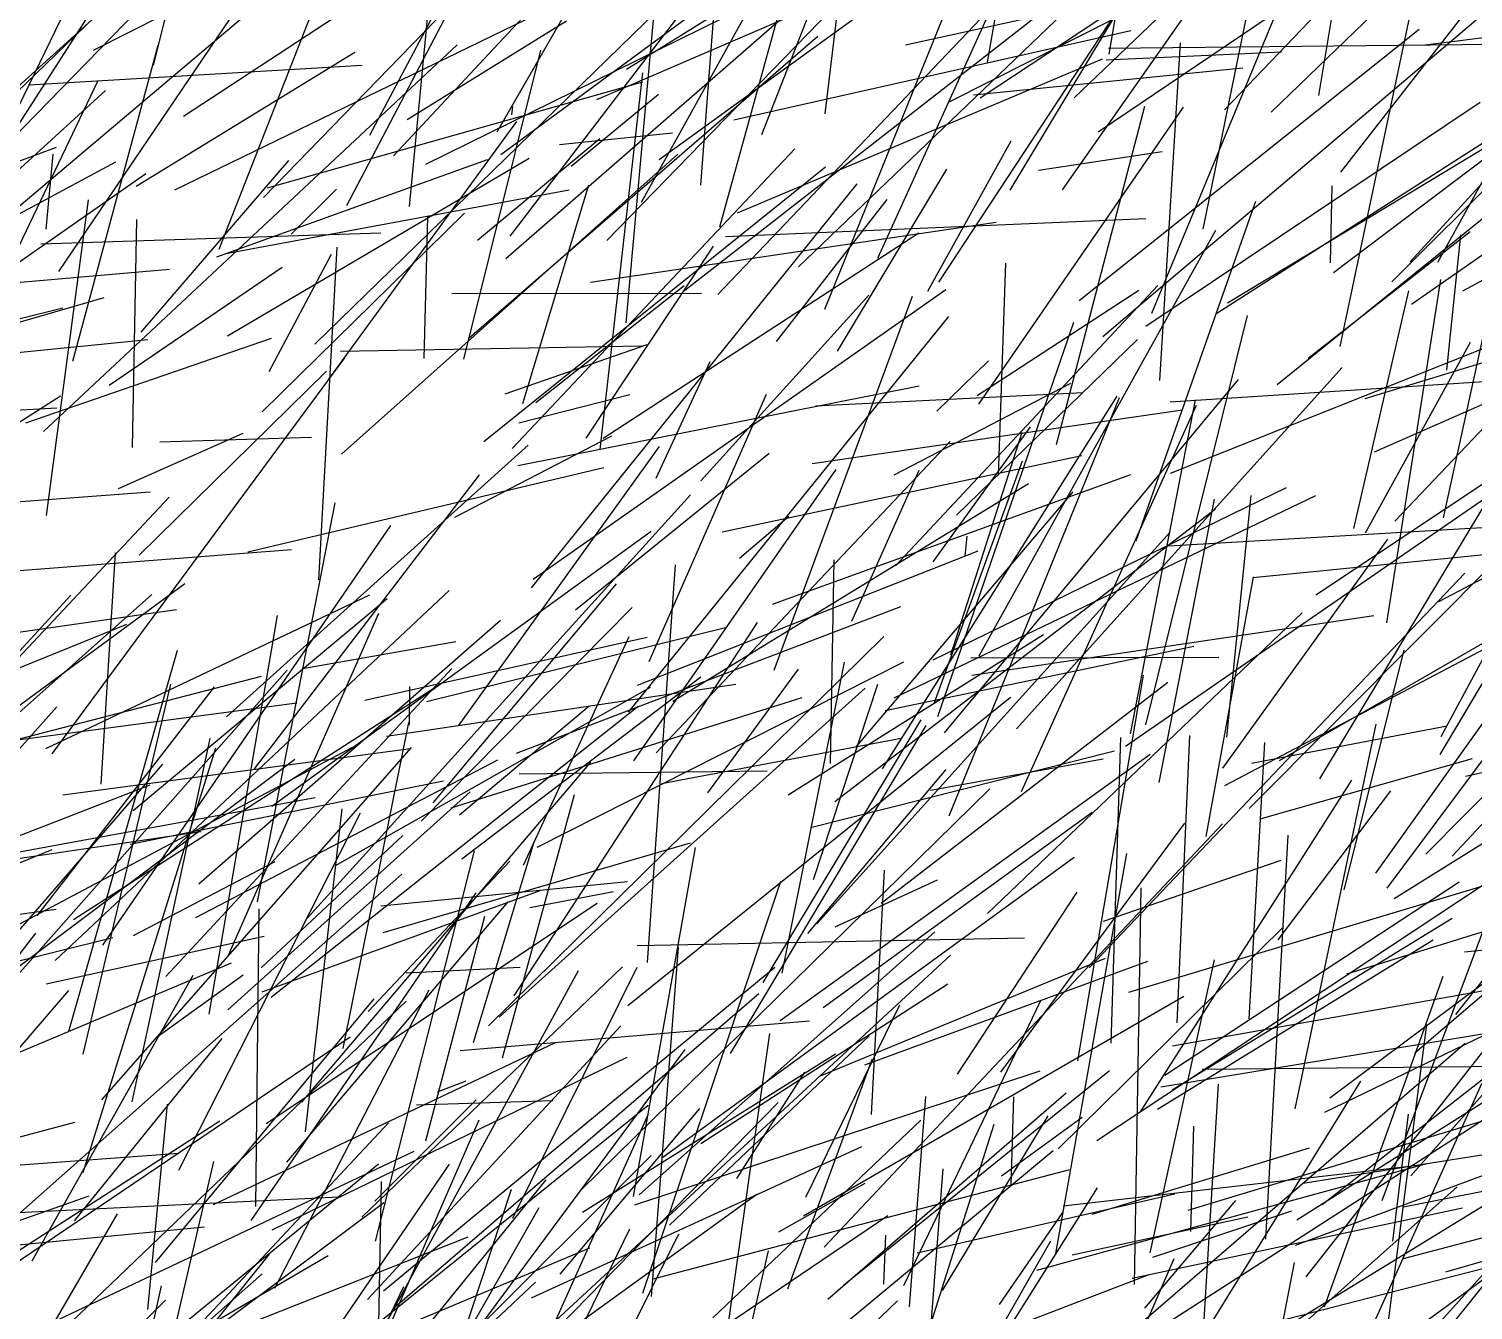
# Model space of a CAD drawing. Header units: metres. Extents: x 0 to 1019, y 0 to 619.
# Drawn here: x 873.8 to 940.7, y 239 to 298.4 of the extents above; entities that cross this region are included whole.
import ezdxf

# ---------------------------------------------------------------- set-up
doc = ezdxf.new("R2010")
doc.units = ezdxf.units.M

msp = doc.modelspace()

# ---------------------------------------------------------------- linework, layer by layer
at = {"color": 34}
for p, q in [((918.173, 296.835), (921.245, 314.152)), ((916.191, 265.765), (929.806, 282.141)), ((925.836, 241.459), (932.275, 243.608)), ((885.417, 228.252), (891.135, 240.1))]:
    msp.add_line(p, q, dxfattribs=at)
at = {"color": 234}
for p, q in [((895.452, 293.61), (905.839, 311.67)), ((902.428, 255.113), (903.721, 273.54))]:
    msp.add_line(p, q, dxfattribs=at)
at = {"color": 139}
for p, q in [((910.662, 294.447), (912.721, 311.725)), ((885.377, 234.271), (893.253, 245.771))]:
    msp.add_line(p, q, dxfattribs=at)
at = {"color": 178}
for p, q in [((872.212, 292.593), (880.642, 309.948)), ((933.043, 283.118), (940.543, 288.988)), ((891.938, 261.662), (901.715, 271.562))]:
    msp.add_line(p, q, dxfattribs=at)
at = {"color": 204}
for p, q in [((889.562, 293.463), (898.506, 310.386)), ((882.92, 266.501), (896.899, 279.086)), ((878.543, 248.652), (882.162, 265.493))]:
    msp.add_line(p, q, dxfattribs=at)
at = {"color": 71}
for p, q in [((904.896, 291.144), (906.334, 310.205)), ((938.463, 297.639), (942.654, 298.175)), ((909.971, 261.378), (924.063, 264.922))]:
    msp.add_line(p, q, dxfattribs=at)
at = {"color": 232}
for p, q in [((919.227, 290.909), (930.91, 310.325)), ((909.428, 287.358), (929.083, 306.216)), ((872.282, 243.482), (888.124, 244.253)), ((889.189, 232.718), (897.23, 240.304))]:
    msp.add_line(p, q, dxfattribs=at)
at = {"color": 206}
for p, q in [((933.539, 295.292), (936.028, 310.381)), ((872.168, 241.059), (882.602, 247.782))]:
    msp.add_line(p, q, dxfattribs=at)
at = {"color": 107}
for p, q in [((879.533, 296.705), (882.783, 309.733)), ((868.16, 285.814), (886.035, 300.935)), ((931.606, 281.901), (951.046, 297.634)), ((893.661, 266.087), (902.981, 279.035)), ((906.691, 273.86), (908.974, 275.803))]:
    msp.add_line(p, q, dxfattribs=at)
at = {"color": 190}
for p, q in [((888.489, 290.19), (898.765, 309.832)), ((875.799, 282.99), (879.746, 297.628)), ((893.738, 251.034), (909.924, 252.408)), ((937.459, 243.791), (952.381, 246.761))]:
    msp.add_line(p, q, dxfattribs=at)
at = {"color": 8}
msp.add_line((872.926, 295.396), (887.062, 308.267), dxfattribs=at)
at = {"color": 128}
for p, q in [((901.454, 296.513), (920.26, 308.313)), ((922.202, 295.194), (932.288, 304.849)), ((888.494, 230.655), (907.49, 244.373))]:
    msp.add_line(p, q, dxfattribs=at)
at = {"color": 42}
for p, q in [((934.56, 291.739), (947.447, 308.272)), ((878.598, 256.36), (885.174, 259.792)), ((878.076, 227.678), (882.321, 245.895))]:
    msp.add_line(p, q, dxfattribs=at)
at = {"color": 176}
for p, q in [((917.847, 295.19), (936.783, 307.707)), ((933.388, 272.147), (951.875, 284.472)), ((934.712, 258.479), (937.492, 269.587))]:
    msp.add_line(p, q, dxfattribs=at)
at = {"color": 113}
for p, q in [((928.166, 289.1), (931.971, 307.648)), ((936.463, 244.085), (943.92, 264.018)), ((931.212, 237.749), (948.838, 248.561))]:
    msp.add_line(p, q, dxfattribs=at)
at = {"color": 97}
msp.add_line((891.39, 290.146), (893.032, 307.115), dxfattribs=at)
at = {"color": 4}
for p, q in [((900.532, 288.568), (917.353, 305.879)), ((873.77, 295.788), (889.202, 296.695))]:
    msp.add_line(p, q, dxfattribs=at)
at = {"color": 240}
for p, q in [((929.162, 294.636), (939.359, 305.272)), ((908.399, 283.9), (913.526, 290.469))]:
    msp.add_line(p, q, dxfattribs=at)
at = {"color": 226}
for p, q in [((896.066, 288.781), (908.132, 304.555)), ((874.315, 288.421), (890.064, 288.93)), ((881.426, 238.077), (890.415, 247.687))]:
    msp.add_line(p, q, dxfattribs=at)
at = {"color": 23}
msp.add_line((872.734, 294.995), (882.353, 304.349), dxfattribs=at)
at = {"color": 189}
msp.add_line((882.57, 288.17), (888.851, 304.168), dxfattribs=at)
at = {"color": 141}
for p, q in [((895.864, 287.736), (914.577, 304.062)), ((893.718, 261.962), (899.719, 267.011)), ((933.79, 239.164), (939.303, 254.488))]:
    msp.add_line(p, q, dxfattribs=at)
at = {"color": 165}
for p, q in [((905.676, 286.08), (922.77, 304.014)), ((923.914, 251.374), (924.352, 265.55))]:
    msp.add_line(p, q, dxfattribs=at)
at = {"color": 246}
for p, q in [((923.314, 293.611), (939.289, 304.442)), ((906.042, 288.768), (925.524, 289.596)), ((899.582, 279.409), (905.478, 288.316)), ((861.49, 244.868), (880.707, 246.282))]:
    msp.add_line(p, q, dxfattribs=at)
at = {"color": 194}
for p, q in [((880.927, 294.334), (894.48, 303.263)), ((882.876, 287.975), (898.797, 290.922)), ((878.552, 278.981), (878.758, 289.551)), ((893.825, 259.923), (904.898, 268.359)), ((893.039, 236.086), (897.399, 243.755))]:
    msp.add_line(p, q, dxfattribs=at)
at = {"color": 245}
for p, q in [((900.081, 295.106), (919.792, 303.611)), ((916.097, 239.911), (920.989, 248.004))]:
    msp.add_line(p, q, dxfattribs=at)
at = {"color": 80}
for p, q in [((901.44, 284.756), (903.151, 303.798)), ((924.568, 265.143), (943.211, 277.999))]:
    msp.add_line(p, q, dxfattribs=at)
at = {"color": 145}
msp.add_line((915.922, 286.644), (927.09, 303.621), dxfattribs=at)
at = {"color": 130}
for p, q in [((921.658, 290.93), (930.317, 303.275)), ((935.149, 275.23), (937.707, 286.247)), ((877.184, 255.912), (890.526, 275.361)), ((913.257, 257.864), (926.543, 268.109)), ((903.138, 246.087), (922.202, 260))]:
    msp.add_line(p, q, dxfattribs=at)
at = {"color": 115}
for p, q in [((887, 283.768), (906.395, 302.66)), ((887.185, 272.85), (888.046, 288.269)), ((901.509, 253.125), (919.24, 267.405)), ((906.57, 245.098), (909.713, 250.039)), ((882.594, 234.68), (899.754, 241.895))]:
    msp.add_line(p, q, dxfattribs=at)
at = {"color": 136}
for p, q in [((902.149, 290.352), (909.267, 303.174)), ((925.475, 239.103), (929.692, 244.092))]:
    msp.add_line(p, q, dxfattribs=at)
at = {"color": 252}
msp.add_line((907.721, 293.486), (911.299, 302.648), dxfattribs=at)
at = {"color": 13}
for p, q in [((923.825, 297.212), (924.817, 303.156)), ((917.79, 269.327), (928.767, 289.05)), ((893.35, 286.113), (904.924, 286.131)), ((875.826, 257.109), (892.782, 267.996))]:
    msp.add_line(p, q, dxfattribs=at)
at = {"color": 30}
for p, q in [((934.521, 283.669), (938.496, 302.526)), ((861.482, 282.026), (875.336, 285.448)), ((859.418, 237.503), (874.084, 256.474)), ((874.562, 254.126), (884.66, 256.331)), ((872.95, 250.804), (883.148, 255.093))]:
    msp.add_line(p, q, dxfattribs=at)
at = {"color": 98}
for p, q in [((939.055, 287.567), (947.607, 303.082)), ((914.382, 297.643), (925.707, 300.133))]:
    msp.add_line(p, q, dxfattribs=at)
at = {"color": 220}
msp.add_line((875.143, 287.137), (885.498, 302.437), dxfattribs=at)
at = {"color": 237}
for p, q in [((890.65, 292.491), (899.685, 302.168)), ((924.99, 240.198), (925.293, 258.57)), ((932.384, 230.224), (941.108, 249.539)), ((919.282, 244.804), (919.397, 248.891))]:
    msp.add_line(p, q, dxfattribs=at)
at = {"color": 70}
for p, q in [((892.153, 292.111), (912.032, 301.909)), ((896.407, 278.142), (915.02, 281.845))]:
    msp.add_line(p, q, dxfattribs=at)
at = {"color": 62}
for p, q in [((902.969, 292.325), (916.665, 302.253)), ((926.589, 274.427), (945.515, 275.54)), ((891.437, 237.299), (897.72, 245.042))]:
    msp.add_line(p, q, dxfattribs=at)
at = {"color": 17}
for p, q in [((905.783, 289.21), (909.426, 302.477)), ((878.954, 284.322), (885.807, 292.278)), ((938.493, 260.136), (954.965, 276.791))]:
    msp.add_line(p, q, dxfattribs=at)
at = {"color": 184}
msp.add_line((884.628, 290.561), (895.446, 301.712), dxfattribs=at)
at = {"color": 148}
for p, q in [((913.09, 287.757), (919.332, 301.498)), ((931.072, 242.299), (932.109, 261.013)), ((884.28, 243.814), (884.432, 257.601))]:
    msp.add_line(p, q, dxfattribs=at)
at = {"color": 143}
msp.add_line((876.745, 297.393), (883.849, 300.993), dxfattribs=at)
at = {"color": 199}
for p, q in [((895.62, 292.565), (906.912, 300.865)), ((939.711, 260.036), (953.34, 274.666)), ((889.604, 224.907), (896.119, 244.615)), ((928.536, 221.318), (932.404, 241.209))]:
    msp.add_line(p, q, dxfattribs=at)
at = {"color": 242}
for p, q in [((916.41, 295.005), (927.567, 300.634)), ((892.185, 267.214), (906.045, 270.639)), ((887.972, 259.611), (902.567, 267.882)), ((926.207, 249.349), (944.138, 252.308))]:
    msp.add_line(p, q, dxfattribs=at)
at = {"color": 7}
for p, q in [((923.529, 284.13), (943.35, 300.95)), ((906.6, 289.855), (923.509, 296.99)), ((911.893, 270.94), (915.009, 277.927)), ((921.453, 246.473), (931.872, 256.745)), ((932.79, 244.885), (952.408, 247.991))]:
    msp.add_line(p, q, dxfattribs=at)
at = {"color": 210}
for p, q in [((863.063, 283.089), (879.893, 300.379)), ((861.613, 280.074), (875.052, 280.821)), ((937.793, 245.23), (954.139, 263.725)), ((902.612, 239.635), (903.858, 255.827)), ((915.027, 231.433), (916.119, 245.558))]:
    msp.add_line(p, q, dxfattribs=at)
at = {"color": 205}
for p, q in [((866.373, 283.236), (877.135, 299.971)), ((873.371, 243.529), (891.041, 259.214)), ((885.154, 240.022), (892.299, 253.848)), ((912.701, 229.4), (918.487, 247.628)), ((889.748, 226.222), (890.104, 244.968))]:
    msp.add_line(p, q, dxfattribs=at)
at = {"color": 28}
msp.add_line((880.512, 290.928), (898.901, 299.854), dxfattribs=at)
at = {"color": 215}
for p, q in [((910.635, 285.388), (916.353, 299.491)), ((908.289, 268.666), (914.702, 285.991)), ((889.817, 242.196), (894.411, 260.287)), ((889.189, 243.319), (901.264, 254.92))]:
    msp.add_line(p, q, dxfattribs=at)
at = {"color": 213}
for p, q in [((925.796, 285.202), (931.618, 299.261)), ((937.062, 275.574), (946.856, 285.905)), ((874.141, 257.285), (882.365, 267.891)), ((875.325, 262.886), (891.448, 265.032))]:
    msp.add_line(p, q, dxfattribs=at)
at = {"color": 195}
for p, q in [((931.326, 294.527), (936.499, 299.519)), ((917.533, 295.322), (930.017, 296.584)), ((917.146, 273.939), (917.241, 274.877)), ((858.111, 248.028), (875.056, 266.962))]:
    msp.add_line(p, q, dxfattribs=at)
at = {"color": 106}
for p, q in [((891.285, 294.178), (898.677, 298.75)), ((911.226, 283.444), (916.288, 291.887))]:
    msp.add_line(p, q, dxfattribs=at)
at = {"color": 40}
for p, q in [((904.078, 286.211), (920.6, 299.091)), ((915.727, 267.161), (919.796, 278.366)), ((878.446, 260.603), (892.971, 263.533)), ((897.532, 237.926), (916.467, 255.454))]:
    msp.add_line(p, q, dxfattribs=at)
at = {"color": 186}
for p, q in [((894.166, 284.068), (910.314, 298.042)), ((905.213, 262.98), (909.427, 268.706)), ((908.574, 252.424), (925.712, 264.774))]:
    msp.add_line(p, q, dxfattribs=at)
at = {"color": 95}
for p, q in [((906.419, 294.169), (924.822, 298.313)), ((939.102, 271.849), (949.553, 277.372))]:
    msp.add_line(p, q, dxfattribs=at)
at = {"color": 121}
for p, q in [((922.42, 285.789), (938.177, 298.371)), ((879.271, 239.03), (880.18, 248.545))]:
    msp.add_line(p, q, dxfattribs=at)
at = {"color": 156}
msp.add_line((874.437, 279.726), (893.6, 297.638), dxfattribs=at)
at = {"color": 253}
for p, q in [((878.72, 291.099), (888.867, 297.31)), ((909.761, 244.236), (914.11, 253.16))]:
    msp.add_line(p, q, dxfattribs=at)
at = {"color": 41}
for p, q in [((893.906, 283.076), (897.474, 297.393)), ((896.46, 280.124), (901.602, 281.44)), ((904.665, 227.204), (908.029, 241.756))]:
    msp.add_line(p, q, dxfattribs=at)
at = {"color": 32}
for p, q in [((923.677, 296.943), (931.803, 297.322)), ((884.21, 264.097), (894.644, 277.721)), ((913.378, 240.209), (913.461, 242.475)), ((910.121, 223.005), (921.116, 242.224))]:
    msp.add_line(p, q, dxfattribs=at)
at = {"color": 10}
for p, q in [((923.792, 297.493), (941.675, 297.671)), ((933.432, 230.521), (944.728, 244.605))]:
    msp.add_line(p, q, dxfattribs=at)
at = {"color": 122}
for p, q in [((926.163, 282.083), (927.12, 297.73)), ((916.737, 275.85), (925.133, 283.994)), ((930.304, 262.256), (942.407, 274.411))]:
    msp.add_line(p, q, dxfattribs=at)
at = {"color": 207}
for p, q in [((937.833, 285.62), (953.89, 296.87)), ((921.383, 279.121), (925.469, 294.797)), ((884.887, 282.507), (887.776, 287.948))]:
    msp.add_line(p, q, dxfattribs=at)
at = {"color": 74}
for p, q in [((867.562, 276.387), (876.947, 295.955)), ((886.529, 268.758), (893.547, 269.998)), ((876.092, 234.424), (889.955, 245.79))]:
    msp.add_line(p, q, dxfattribs=at)
at = {"color": 84}
for p, q in [((884.821, 291.023), (902.21, 295.93)), ((929.17, 263.313), (942.692, 270.432)), ((884.572, 253.755), (897.456, 258.452))]:
    msp.add_line(p, q, dxfattribs=at)
at = {"color": 49}
for p, q in [((900.228, 278.895), (902.201, 296.346)), ((939.164, 264.753), (948.806, 281.069)), ((910.264, 256.91), (926.634, 275.042)), ((937.024, 258.088), (953.986, 268.643)), ((882.311, 243.902), (898.161, 251.403)), ((898.369, 240.669), (904.856, 248.351))]:
    msp.add_line(p, q, dxfattribs=at)
at = {"color": 222}
for p, q in [((934.209, 287.09), (945.841, 295.871)), ((927.486, 243.643), (943.624, 248.535))]:
    msp.add_line(p, q, dxfattribs=at)
at = {"color": 87}
msp.add_line((936.92, 286.66), (946.688, 296.419), dxfattribs=at)
at = {"color": 118}
for p, q in [((857.755, 277.718), (877.31, 295.528)), ((934.081, 287.547), (934.155, 291.103))]:
    msp.add_line(p, q, dxfattribs=at)
at = {"color": 58}
for p, q in [((898.888, 292.014), (902.937, 295.364)), ((913.318, 264.092), (924.192, 281.368))]:
    msp.add_line(p, q, dxfattribs=at)
at = {"color": 219}
for p, q in [((937.762, 287.586), (944.743, 295.218)), ((912.798, 248.068), (913.399, 259.395)), ((891.831, 234.456), (904.17, 251.079))]:
    msp.add_line(p, q, dxfattribs=at)
at = {"color": 76}
for p, q in [((940.202, 286.241), (957.554, 295.677)), ((917.406, 269.24), (928.898, 269.259)), ((903.066, 263.406), (914.176, 265.511))]:
    msp.add_line(p, q, dxfattribs=at)
at = {"color": 166}
for p, q in [((896.143, 294.399), (896.183, 294.784)), ((897.243, 281.06), (904.115, 286.497))]:
    msp.add_line(p, q, dxfattribs=at)
at = {"color": 217}
for p, q in [((917.777, 280.986), (927.256, 294.757)), ((882.962, 284.152), (896.944, 292.393)), ((908.666, 254.629), (911.559, 269.04)), ((858.879, 253.844), (874.835, 260.357))]:
    msp.add_line(p, q, dxfattribs=at)
at = {"color": 131}
for p, q in [((925.518, 284.603), (941.009, 294.984)), ((926.661, 277.798), (944.944, 285.086))]:
    msp.add_line(p, q, dxfattribs=at)
at = {"color": 129}
for p, q in [((939.308, 275.729), (943.526, 295.013)), ((873.907, 241.284), (881.376, 254.522))]:
    msp.add_line(p, q, dxfattribs=at)
at = {"color": 238}
msp.add_line((887.655, 282.153), (896.37, 294.084), dxfattribs=at)
at = {"color": 120}
for p, q in [((928.802, 285.21), (942.317, 293.866)), ((897.307, 260.461), (914.299, 269.048))]:
    msp.add_line(p, q, dxfattribs=at)
at = {"color": 27}
for p, q in [((894.552, 288.588), (900.216, 293.304)), ((922.37, 250.554), (925.404, 268.427)), ((914.921, 241.658), (926.862, 244.402))]:
    msp.add_line(p, q, dxfattribs=at)
at = {"color": 249}
for p, q in [((898.343, 293.017), (903.586, 293.57)), ((924.734, 253.747), (940.991, 258.625)), ((936.039, 232.931), (938.536, 252.24))]:
    msp.add_line(p, q, dxfattribs=at)
at = {"color": 81}
for p, q in [((915.414, 286.231), (919.28, 293.189)), ((876.267, 250.864), (880.341, 268.021))]:
    msp.add_line(p, q, dxfattribs=at)
at = {"color": 112}
for p, q in [((929.297, 285.691), (942.408, 293.597)), ((883.012, 255.452), (889.971, 271.299)), ((903.44, 242.944), (912.697, 251.718)), ((905.45, 238.651), (915.093, 247.803))]:
    msp.add_line(p, q, dxfattribs=at)
at = {"color": 54}
msp.add_line((862.924, 288.39), (875.037, 292.901), dxfattribs=at)
at = {"color": 83}
for p, q in [((874.556, 289.101), (874.876, 292.583)), ((865.668, 275.34), (875.223, 281.372)), ((910.905, 264.335), (911.08, 273.772)), ((937.977, 250.927), (955.467, 265.9)), ((902.038, 244.342), (915.741, 256.544))]:
    msp.add_line(p, q, dxfattribs=at)
at = {"color": 151}
for p, q in [((888.246, 278.676), (903.83, 292.575)), ((885.908, 288.876), (888.019, 290.948)), ((862.146, 268.837), (880.6, 271.477)), ((910.359, 249.838), (923.644, 255.311)), ((926.759, 251.252), (944.35, 254.378)), ((909.653, 243.376), (927.282, 253.558))]:
    msp.add_line(p, q, dxfattribs=at)
at = {"color": 150}
for p, q in [((896.155, 278.936), (909.248, 292.817)), ((900.708, 236.192), (903.873, 242.541))]:
    msp.add_line(p, q, dxfattribs=at)
at = {"color": 198}
for p, q in [((920.55, 291.836), (926.272, 292.7)), ((901.791, 264.456), (911.167, 277.959)), ((891.244, 254.64), (896.515, 254.901)), ((904.894, 246.733), (916.343, 254.121))]:
    msp.add_line(p, q, dxfattribs=at)
at = {"color": 99}
for p, q in [((858.57, 281.933), (877.787, 292.217)), ((896.965, 257.657), (900.842, 258.404))]:
    msp.add_line(p, q, dxfattribs=at)
at = {"color": 11}
for p, q in [((882.465, 287.823), (895.012, 292.325)), ((899.789, 286.639), (918.584, 289.426)), ((895.556, 252.585), (912.506, 267.834))]:
    msp.add_line(p, q, dxfattribs=at)
at = {"color": 144}
for p, q in [((894.84, 279.254), (910.666, 291.982)), ((915.667, 273.679), (920.167, 279.937)), ((882.107, 252.724), (885.283, 271.204))]:
    msp.add_line(p, q, dxfattribs=at)
at = {"color": 94}
for p, q in [((860.016, 278.311), (879.183, 291.678)), ((899.09, 271.457), (908.063, 278.717))]:
    msp.add_line(p, q, dxfattribs=at)
at = {"color": 154}
for p, q in [((896.65, 281.021), (899.706, 291.156)), ((923.251, 246.87), (942.855, 259.853))]:
    msp.add_line(p, q, dxfattribs=at)
at = {"color": 79}
for p, q in [((897.051, 272.476), (912.145, 291.199)), ((901.767, 244.268), (904.647, 260.45))]:
    msp.add_line(p, q, dxfattribs=at)
at = {"color": 102}
for p, q in [((874.575, 275.835), (876.517, 290.464)), ((886.567, 257.065), (904.42, 276.782)), ((862.664, 257.242), (879.448, 272.176)), ((939.876, 252.708), (954.469, 271.181))]:
    msp.add_line(p, q, dxfattribs=at)
at = {"color": 57}
for p, q in [((884.561, 280.635), (893.938, 289.834)), ((934.048, 248.842), (953.677, 263.542)), ((884.523, 254.871), (891.09, 260.995)), ((923.443, 236.824), (940.319, 251.384)), ((878.406, 235.181), (890.2, 243.986)), ((931.919, 230.434), (943.273, 243.035))]:
    msp.add_line(p, q, dxfattribs=at)
at = {"color": 212}
for p, q in [((925.067, 274.662), (930.611, 290.402)), ((924.661, 237.237), (942.75, 248.862)), ((881.064, 237.579), (884.571, 240.682))]:
    msp.add_line(p, q, dxfattribs=at)
at = {"color": 93}
msp.add_line((892.07, 283.104), (892.242, 289.671), dxfattribs=at)
at = {"color": 31}
for p, q in [((900.373, 279.417), (914.993, 288.937)), ((890.062, 257.749), (901.504, 258.871))]:
    msp.add_line(p, q, dxfattribs=at)
at = {"color": 110}
for p, q in [((939.463, 282.571), (940.115, 288.84)), ((925.514, 266.126), (930.229, 285.102)), ((922.894, 254.865), (940.299, 273.151)), ((896.473, 263.854), (907.975, 264.004))]:
    msp.add_line(p, q, dxfattribs=at)
at = {"color": 163}
msp.add_line((865.702, 285.983), (880.266, 287.248), dxfattribs=at)
at = {"color": 152}
for p, q in [((877.479, 281.877), (885.497, 287.341)), ((930.298, 252.51), (931.025, 265.313))]:
    msp.add_line(p, q, dxfattribs=at)
at = {"color": 172}
for p, q in [((918.684, 277.706), (919.022, 287.52)), ((910.78, 239.521), (921.823, 249.073)), ((923.857, 234.544), (926.837, 241.393))]:
    msp.add_line(p, q, dxfattribs=at)
at = {"color": 88}
msp.add_line((913.913, 273.496), (926.072, 286.482), dxfattribs=at)
at = {"color": 211}
for p, q in [((935.686, 281.248), (954.164, 286.915)), ((888.191, 283.439), (902.167, 283.686)), ((926.65, 281.101), (943.321, 282.186))]:
    msp.add_line(p, q, dxfattribs=at)
at = {"color": 89}
for p, q in [((936.687, 270.851), (939.192, 286.762)), ((879.617, 241.212), (889.75, 253.425)), ((914.565, 239.153), (915.318, 248.904))]:
    msp.add_line(p, q, dxfattribs=at)
at = {"color": 105}
for p, q in [((861.765, 281.436), (877.238, 285.932)), ((891.865, 235.475), (902.599, 246.176))]:
    msp.add_line(p, q, dxfattribs=at)
at = {"color": 208}
for p, q in [((897.12, 272.883), (916.253, 286.298)), ((901.939, 255.9), (919.899, 256.258))]:
    msp.add_line(p, q, dxfattribs=at)
at = {"color": 164}
msp.add_line((904.9, 277.435), (912.685, 286.039), dxfattribs=at)
at = {"color": 239}
msp.add_line((917.697, 281.385), (925.2, 286.269), dxfattribs=at)
at = {"color": 63}
for p, q in [((936.106, 278.786), (953.581, 286.438)), ((915.824, 280.668), (918.222, 283.005)), ((865.201, 263.374), (884.533, 268.38))]:
    msp.add_line(p, q, dxfattribs=at)
at = {"color": 100}
for p, q in [((901.542, 266.713), (916.39, 285.048)), ((870.306, 246.242), (875.885, 247.71))]:
    msp.add_line(p, q, dxfattribs=at)
at = {"color": 175}
for p, q in [((915.878, 266.514), (922.178, 284.791)), ((896.357, 264.815), (914.164, 271.612)), ((901.84, 243.885), (920.616, 250.092))]:
    msp.add_line(p, q, dxfattribs=at)
at = {"color": 159}
for p, q in [((863.455, 282.385), (879.262, 283.994)), ((932.507, 243.187), (951.293, 255.071))]:
    msp.add_line(p, q, dxfattribs=at)
at = {"color": 6}
msp.add_line((873.612, 280.118), (884.994, 284.054), dxfattribs=at)
at = {"color": 235}
for p, q in [((935.689, 275.03), (940.564, 283.864)), ((879.829, 279.243), (886.858, 279.459)), ((875.621, 220.889), (879.906, 240.137))]:
    msp.add_line(p, q, dxfattribs=at)
at = {"color": 183}
for p, q in [((874.831, 264.789), (888.39, 283.136)), ((883.906, 274.141), (900.403, 278.054))]:
    msp.add_line(p, q, dxfattribs=at)
at = {"color": 216}
for p, q in [((895.828, 281.466), (902.404, 283.757)), ((926.606, 229.777), (944.275, 242.734))]:
    msp.add_line(p, q, dxfattribs=at)
at = {"color": 26}
msp.add_line((878.861, 273.999), (887.544, 282.524), dxfattribs=at)
at = {"color": 236}
for p, q in [((902.818, 277.556), (905.335, 282.961)), ((884.99, 253.515), (901.987, 266.993)), ((890.723, 239.153), (907.582, 253.68)), ((936.968, 242.204), (937.687, 248.093))]:
    msp.add_line(p, q, dxfattribs=at)
at = {"color": 155}
msp.add_line((919.528, 265.939), (934.619, 282.685), dxfattribs=at)
at = {"color": 38}
for p, q in [((913.855, 277.714), (922.043, 281.963)), ((905.877, 275.076), (922.558, 278.611)), ((884.358, 257.927), (887.954, 276.42)), ((874.981, 255.202), (893.228, 272.352)), ((918.731, 239.268), (921.676, 243.534))]:
    msp.add_line(p, q, dxfattribs=at)
at = {"color": 180}
for p, q in [((902.505, 269.059), (907.945, 281.459)), ((871.983, 256.199), (888.747, 265.093)), ((934.835, 254.593), (946.262, 258.144)), ((891.713, 248.512), (898.033, 248.721))]:
    msp.add_line(p, q, dxfattribs=at)
at = {"color": 201}
for p, q in [((910.208, 280.917), (922.609, 281.53)), ((926.396, 249.891), (940.039, 258.858))]:
    msp.add_line(p, q, dxfattribs=at)
at = {"color": 188}
msp.add_line((916.41, 261.911), (924.3, 281.3), dxfattribs=at)
at = {"color": 169}
for p, q in [((924.807, 265.71), (927.813, 281.197)), ((868.66, 264.833), (886.168, 267.155))]:
    msp.add_line(p, q, dxfattribs=at)
at = {"color": 46}
msp.add_line((910.049, 278.233), (927.211, 280.726), dxfattribs=at)
at = {"color": 1}
for p, q in [((919.754, 263.043), (927.866, 280.943)), ((929.273, 265.553), (930.402, 276.76)), ((863.165, 244.879), (879.957, 264.303))]:
    msp.add_line(p, q, dxfattribs=at)
at = {"color": 255}
msp.add_line((933.577, 263.623), (943.373, 279.906), dxfattribs=at)
at = {"color": 223}
for p, q in [((877.905, 277.077), (883.682, 279.653)), ((908.216, 271.719), (924.825, 277.729)), ((910.109, 258.958), (913.101, 268.008))]:
    msp.add_line(p, q, dxfattribs=at)
at = {"color": 111}
for p, q in [((893.497, 275.747), (900.766, 279.518)), ((912.088, 265.111), (922.151, 276.92)), ((869.018, 259.32), (881.736, 261.185)), ((894.001, 229.282), (902.43, 247.998))]:
    msp.add_line(p, q, dxfattribs=at)
at = {"color": 48}
for p, q in [((902.821, 264.829), (916.444, 279.254)), ((926.058, 248.324), (938.833, 256.166))]:
    msp.add_line(p, q, dxfattribs=at)
at = {"color": 147}
for p, q in [((916.484, 269.377), (919.79, 279.69)), ((908.947, 262.889), (920.778, 270.321))]:
    msp.add_line(p, q, dxfattribs=at)
at = {"color": 90}
for p, q in [((936.17, 259.25), (950.002, 278.639)), ((913.432, 266.801), (927.734, 269.777))]:
    msp.add_line(p, q, dxfattribs=at)
at = {"color": 214}
for p, q in [((903.596, 267.228), (920.087, 277.32)), ((914.301, 240.151), (920.65, 253.36))]:
    msp.add_line(p, q, dxfattribs=at)
at = {"color": 75}
msp.add_line((915.658, 269.136), (932.035, 277.131), dxfattribs=at)
at = {"color": 92}
for p, q in [((861.535, 256.783), (880.258, 276.687)), ((889.323, 267.269), (902.404, 270.188)), ((926.964, 252.313), (927.55, 265.633)), ((894.365, 251.401), (897.165, 260.714)), ((921.339, 241.632), (924.634, 260.172))]:
    msp.add_line(p, q, dxfattribs=at)
at = {"color": 125}
for p, q in [((872.339, 276.397), (879.369, 276.924)), ((907.78, 254.183), (915.113, 266.354))]:
    msp.add_line(p, q, dxfattribs=at)
at = {"color": 78}
msp.add_line((913.85, 267.38), (933.387, 276.751), dxfattribs=at)
at = {"color": 50}
for p, q in [((926.131, 263.457), (928.699, 276.589)), ((889.484, 252.838), (896.04, 259.81))]:
    msp.add_line(p, q, dxfattribs=at)
at = {"color": 25}
msp.add_line((911.099, 262.572), (928.742, 276.147), dxfattribs=at)
at = {"color": 53}
msp.add_line((885.013, 262.354), (902.592, 275.1), dxfattribs=at)
at = {"color": 196}
for p, q in [((929.08, 264.129), (936.737, 274.736)), ((908.504, 242.638), (912.505, 244.893)), ((901.564, 235.288), (913.566, 243.395))]:
    msp.add_line(p, q, dxfattribs=at)
at = {"color": 45}
for p, q in [((930.477, 272.965), (946.958, 274.587)), ((901.967, 267.965), (917.752, 274.196)), ((930.822, 261.773), (940.661, 264.568)), ((925.722, 241.662), (928.702, 255.246))]:
    msp.add_line(p, q, dxfattribs=at)
at = {"color": 251}
for p, q in [((867.878, 272.853), (885.931, 274.261)), ((912.067, 226.848), (923.27, 244.68))]:
    msp.add_line(p, q, dxfattribs=at)
at = {"color": 101}
msp.add_line((877.108, 263.384), (877.771, 274.095), dxfattribs=at)
at = {"color": 22}
for p, q in [((931.704, 264.474), (948.622, 274.244)), ((895.708, 250.693), (899.036, 262.901)), ((885.709, 245.857), (895.973, 257.927)), ((879.704, 251.665), (883.679, 254.539))]:
    msp.add_line(p, q, dxfattribs=at)
at = {"color": 192}
msp.add_line((939.197, 265.587), (943.686, 273.935), dxfattribs=at)
at = {"color": 104}
for p, q in [((867.681, 262.902), (880.989, 272.672)), ((899.342, 244.588), (918.289, 263.167))]:
    msp.add_line(p, q, dxfattribs=at)
at = {"color": 197}
msp.add_line((892.492, 262.508), (900.983, 272.67), dxfattribs=at)
at = {"color": 59}
for p, q in [((928.309, 260.96), (930.505, 272.991)), ((880.708, 245.492), (889.122, 262.054)), ((923.554, 257.034), (931.781, 259.851)), ((896.186, 243.265), (901.95, 254.892)), ((874.284, 238.174), (891.605, 246.374))]:
    msp.add_line(p, q, dxfattribs=at)
at = {"color": 5}
for p, q in [((865.811, 261.37), (875.7, 272.146)), ((884.749, 247.658), (900.084, 257.86)), ((892.696, 249.121), (894.027, 249.632)), ((897.448, 234.227), (901.605, 242.779))]:
    msp.add_line(p, q, dxfattribs=at)
at = {"color": 162}
for p, q in [((874.542, 265.028), (889.559, 272.151)), ((910.564, 253.024), (923.023, 262.09))]:
    msp.add_line(p, q, dxfattribs=at)
at = {"color": 193}
for p, q in [((878.584, 262.154), (890.358, 271.988)), ((909.861, 256.452), (916.262, 264.053))]:
    msp.add_line(p, q, dxfattribs=at)
at = {"color": 14}
msp.add_line((917.461, 268.439), (936.081, 271.191), dxfattribs=at)
at = {"color": 44}
for p, q in [((918.177, 257.382), (932.762, 271.325)), ((858.479, 255.399), (875.028, 257.584))]:
    msp.add_line(p, q, dxfattribs=at)
at = {"color": 55}
for p, q in [((872.467, 268.436), (878.289, 270.789)), ((876.27, 245.38), (882.426, 265.061)), ((864.653, 241.095), (875.609, 253.813)), ((874.993, 237.746), (891.247, 253.317))]:
    msp.add_line(p, q, dxfattribs=at)
at = {"color": 187}
for p, q in [((881.639, 258.762), (895.615, 270.976)), ((872.001, 241.909), (881.899, 242.872))]:
    msp.add_line(p, q, dxfattribs=at)
at = {"color": 250}
msp.add_line((896.247, 253.572), (907.528, 270.871), dxfattribs=at)
at = {"color": 157}
msp.add_line((936.705, 258.567), (945.647, 270.556), dxfattribs=at)
at = {"color": 52}
msp.add_line((895.052, 252.188), (913.37, 270.224), dxfattribs=at)
at = {"color": 20}
msp.add_line((896.681, 259.629), (901.579, 270.226), dxfattribs=at)
at = {"color": 218}
for p, q in [((875.602, 251.937), (880.65, 269.591)), ((933.806, 248.173), (950.264, 256.134))]:
    msp.add_line(p, q, dxfattribs=at)
at = {"color": 114}
for p, q in [((870.839, 251.83), (885.719, 268.658)), ((926.741, 249.214), (939.716, 257.175)), ((903.744, 229.679), (914.013, 239.43))]:
    msp.add_line(p, q, dxfattribs=at)
at = {"color": 191}
for p, q in [((880.105, 254.472), (893.353, 268.743)), ((890.186, 239.894), (908.325, 254.894))]:
    msp.add_line(p, q, dxfattribs=at)
at = {"color": 37}
for p, q in [((890.322, 265.607), (906.516, 268.013)), ((869.541, 259.537), (879.372, 263.356))]:
    msp.add_line(p, q, dxfattribs=at)
at = {"color": 77}
msp.add_line((891.389, 266.109), (891.407, 267.908), dxfattribs=at)
at = {"color": 86}
for p, q in [((940.331, 263.75), (959.803, 268.08)), ((906.462, 234.152), (921.221, 246.407))]:
    msp.add_line(p, q, dxfattribs=at)
at = {"color": 12}
for p, q in [((893.332, 262.286), (909.597, 267.403)), ((877.139, 248.756), (891.483, 265.086)), ((902.203, 239.791), (908.598, 258.883))]:
    msp.add_line(p, q, dxfattribs=at)
at = {"color": 69}
for p, q in [((888.317, 251.131), (891.357, 266.241)), ((922.096, 241.569), (930.236, 243.336))]:
    msp.add_line(p, q, dxfattribs=at)
at = {"color": 241}
msp.add_line((906.266, 250.896), (915.33, 266.106), dxfattribs=at)
at = {"color": 60}
msp.add_line((930.409, 264.348), (939.482, 266.083), dxfattribs=at)
at = {"color": 39}
for p, q in [((932.433, 248.33), (936.19, 266.155)), ((910.603, 241.923), (929.066, 261.536))]:
    msp.add_line(p, q, dxfattribs=at)
at = {"color": 132}
for p, q in [((868.269, 251.17), (886.074, 264.534)), ((916.788, 249.939), (922.339, 258.381))]:
    msp.add_line(p, q, dxfattribs=at)
at = {"color": 133}
msp.add_line((881.499, 257.203), (895.48, 264.504), dxfattribs=at)
at = {"color": 68}
for p, q in [((886.409, 248.647), (899.793, 264.395)), ((868.235, 259.313), (887.026, 262.765))]:
    msp.add_line(p, q, dxfattribs=at)
at = {"color": 149}
for p, q in [((915.544, 263.109), (923.537, 264.553)), ((890.213, 238.232), (899.221, 254.742)), ((875.873, 243.144), (882.714, 251.6))]:
    msp.add_line(p, q, dxfattribs=at)
at = {"color": 85}
for p, q in [((925.271, 248.191), (935.061, 263.563)), ((864.546, 240.065), (876.548, 244.297))]:
    msp.add_line(p, q, dxfattribs=at)
at = {"color": 117}
msp.add_line((931.648, 256.166), (936.865, 263.071), dxfattribs=at)
at = {"color": 67}
msp.add_line((882.972, 252.921), (894.201, 263.02), dxfattribs=at)
at = {"color": 228}
for p, q in [((886.576, 247.276), (888.267, 262.237)), ((927.606, 242.653), (927.739, 247.526))]:
    msp.add_line(p, q, dxfattribs=at)
at = {"color": 43}
for p, q in [((918.794, 250.026), (927.321, 261.576)), ((860.783, 220.392), (880.082, 239.463))]:
    msp.add_line(p, q, dxfattribs=at)
at = {"color": 158}
msp.add_line((890.168, 256.512), (904.422, 260.665), dxfattribs=at)
at = {"color": 138}
for p, q in [((884.055, 243.165), (894.488, 258.351)), ((899.413, 243.553), (911.129, 250.878)), ((928.007, 235.05), (928.88, 249.473)), ((869.258, 228.645), (877.862, 243.472))]:
    msp.add_line(p, q, dxfattribs=at)
at = {"color": 3}
msp.add_line((911.124, 256.766), (915.859, 258.94), dxfattribs=at)
at = {"color": 173}
for p, q in [((892.156, 246.856), (894.892, 257.268)), ((932.953, 240.55), (945.027, 255.947)), ((889.446, 239.499), (901.193, 252.184))]:
    msp.add_line(p, q, dxfattribs=at)
at = {"color": 18}
msp.add_line((940.286, 255.616), (948.461, 256.375), dxfattribs=at)
at = {"color": 177}
for p, q in [((864.996, 253.119), (877.642, 256.28)), ((908.924, 239.995), (912.837, 250.641))]:
    msp.add_line(p, q, dxfattribs=at)
at = {"color": 21}
msp.add_line((912.489, 250.379), (925.616, 255.171), dxfattribs=at)
at = {"color": 35}
msp.add_line((933.682, 243.899), (947.79, 254.912), dxfattribs=at)
at = {"color": 73}
msp.add_line((872.296, 240.632), (888.641, 251.668), dxfattribs=at)
at = {"color": 134}
msp.add_line((905.415, 233.028), (908.086, 251.833), dxfattribs=at)
at = {"color": 51}
msp.add_line((885.031, 242.723), (901.488, 250.727), dxfattribs=at)
at = {"color": 19}
msp.add_line((928.124, 250.176), (945.417, 250.346), dxfattribs=at)
at = {"color": 153}
for p, q in [((911.5, 240.165), (923.839, 250.107)), ((923.026, 243.446), (933.099, 246.52))]:
    msp.add_line(p, q, dxfattribs=at)
at = {"color": 61}
msp.add_line((923.497, 230.209), (935.482, 249.623), dxfattribs=at)
at = {"color": 123}
for p, q in [((886.791, 235.874), (902.447, 248.506)), ((918.821, 245.229), (922.563, 247.951))]:
    msp.add_line(p, q, dxfattribs=at)
at = {"color": 140}
msp.add_line((889.782, 244.06), (894.478, 248.751), dxfattribs=at)
at = {"color": 137}
msp.add_line((896.145, 236.022), (908.476, 248.628), dxfattribs=at)
at = {"color": 230}
for p, q in [((888.44, 233.601), (894.624, 247.826)), ((872.044, 225.602), (884.899, 241.6))]:
    msp.add_line(p, q, dxfattribs=at)
at = {"color": 47}
msp.add_line((897.046, 239.575), (912.359, 246.594), dxfattribs=at)
at = {"color": 135}
msp.add_line((920.46, 240.865), (938.6, 245.812), dxfattribs=at)
at = {"color": 202}
msp.add_line((921.688, 243.837), (937.742, 245.675), dxfattribs=at)
at = {"color": 233}
msp.add_line((902.691, 240.462), (922.001, 245.516), dxfattribs=at)
at = {"color": 36}
msp.add_line((932.46, 242.022), (941.95, 245.558), dxfattribs=at)
at = {"color": 200}
msp.add_line((937.452, 241.391), (953.328, 245.599), dxfattribs=at)
at = {"color": 124}
msp.add_line((922.51, 229.182), (939.937, 244.727), dxfattribs=at)
at = {"color": 161}
msp.add_line((924.89, 240.485), (940.196, 243.754), dxfattribs=at)
at = {"color": 9}
msp.add_line((939.42, 240.788), (950.738, 244.006), dxfattribs=at)
at = {"color": 227}
msp.add_line((877.807, 235.961), (894.106, 242.396), dxfattribs=at)
at = {"color": 56}
msp.add_line((878.944, 236.469), (887.626, 241.543), dxfattribs=at)
at = {"color": 24}
for p, q in [((924.842, 236.751), (942.462, 241.281)), ((917.381, 237.48), (925.669, 240.663))]:
    msp.add_line(p, q, dxfattribs=at)

doc.saveas('drawing.dxf')
